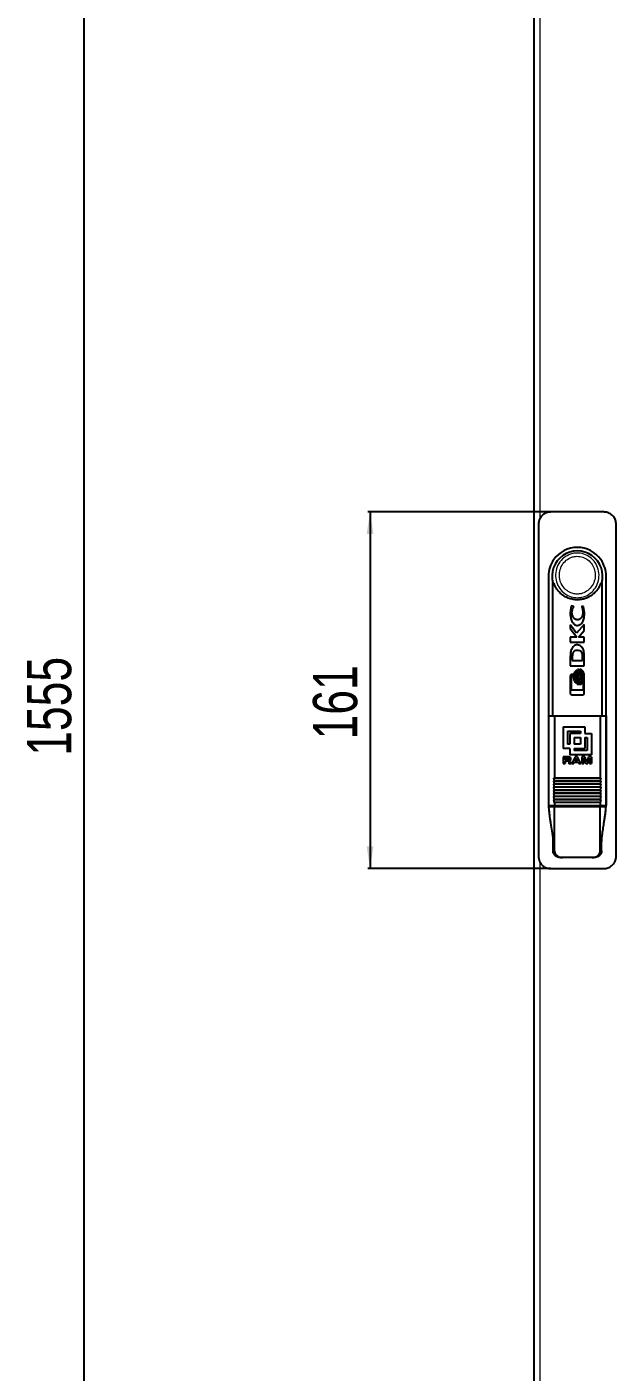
# Model space of a CAD drawing. Header units: millimetres. Extents: x -846 to 1944, y -811 to 1043.
# Drawn here: x -846 to -580, y -204 to 404 of the extents above; entities that cross this region are included whole.
import ezdxf

# ---------------------------------------------------------------- set-up
doc = ezdxf.new("R2010")
doc.units = ezdxf.units.MM
doc.layers.add('FORMAT', color=7, linetype='Continuous')
doc.styles.add('SLDTEXTSTYLE0', font='TXT', dxfattribs={"width": 0.75})
doc.dimstyles.new('SLDDIMSTYLE0', dxfattribs={"dimtxt": 20, "dimasz": 10, "dimexe": 0, "dimexo": 0.0625, "dimgap": 5, "dimtad": 2, "dimdec": 1, "dimrnd": 1e-09, "dimzin": 12, "dimdsep": 46, "dimtxsty": 'SLDTEXTSTYLE0', "dimsah": 1, "dimcen": 0.09, "dimadec": 0, "dimazin": 3, "dimtfac": 1, "dimtofl": 0, "dimtmove": 0, "dimatfit": 3, "dimfxl": 0, "dimfrac": 2, "dimtolj": 1, "dimtzin": 12, "dimarcsym": 0})

# ---------------------------------------------------------------- blocks, each defined once
blk = doc.blocks.new('_D_1')
at = {"layer": 'FORMAT'}
for p, q in [((-616.75, 881.72), (-820.78, 881.72)), ((-819.78, -673.28), (-819.78, 881.72)), ((-616.75, -673.28), (-820.78, -673.28))]:
    blk.add_line(p, q, dxfattribs=at)
for points in [[(-819.78, 881.72), (-821.32, 871.72), (-818.24, 871.72)], [(-819.78, -673.28), (-818.24, -663.28), (-821.32, -663.28)]]:
    blk.add_solid(points, dxfattribs=at)
at = {"layer": 'FORMAT', "insert": (-845.56, 74.67), "char_height": 20, "attachment_point": 1, "rotation": 90, "style": 'SLDTEXTSTYLE0'}
blk.add_mtext('1555', dxfattribs=at)
blk = doc.blocks.new('_D_2')
at = {"layer": 'FORMAT'}
for p, q in [((-609.25, 184.72), (-691.75, 184.72)), ((-690.75, 184.72), (-690.75, 23.72)), ((-609.25, 23.72), (-691.75, 23.72))]:
    blk.add_line(p, q, dxfattribs=at)
for points in [[(-690.75, 184.72), (-692.29, 174.72), (-689.21, 174.72)], [(-690.75, 23.72), (-689.21, 33.72), (-692.29, 33.72)]]:
    blk.add_solid(points, dxfattribs=at)
at = {"layer": 'FORMAT', "insert": (-716.53, 82.05), "char_height": 20, "attachment_point": 1, "rotation": 90, "style": 'SLDTEXTSTYLE0'}
blk.add_mtext('161', dxfattribs=at)

msp = doc.modelspace()

# ---------------------------------------------------------------- linework, layer by layer
at = {"color": 7, "linetype": 'Continuous', "lineweight": 25}
for p, q in [((-616.74, -673.28), (-616.74, 881.72)), ((-585.24, 184.72), (-609.24, 184.72)), ((-614.74, 179.22), (-614.74, 29.22)), ((-579.74, 29.22), (-579.74, 179.22)), ((-610.24, 155.72), (-610.24, 52.72)), ((-608.24, 92.72), (-608.24, 152.72)), ((-608.24, 152.72), (-608.24, 152.72)), ((-586.25, 152.72), (-586.24, 152.72)), ((-586.24, 152.72), (-586.24, 92.72)), ((-584.24, 52.72), (-584.24, 155.72)), ((-599.94, 142.4), (-600.47, 139.24)), ((-598.86, 142.02), (-599.94, 142.4)), ((-598.86, 141.73), (-598.86, 142.02)), ((-594.46, 142), (-595.26, 142.28)), ((-595.26, 142.28), (-595.26, 142.05)), ((-594.02, 139.22), (-594.46, 142)), ((-597.6, 130.05), (-600.39, 133.85)), ((-600.39, 133.85), (-600.39, 132.15)), ((-594.1, 133.94), (-597.6, 130.05)), ((-594.1, 131.2), (-594.1, 133.94)), ((-600.39, 132.15), (-597.44, 128.16)), ((-597.44, 128.16), (-600.39, 128.16)), ((-600.39, 128.16), (-600.39, 125.94)), ((-596.74, 128.16), (-594.1, 131.2)), ((-594.1, 128.16), (-596.74, 128.16)), ((-594.1, 125.94), (-594.1, 128.16)), ((-600.39, 125.94), (-594.1, 125.94)), ((-594.13, 120.36), (-594.3, 121.98)), ((-600.39, 119.54), (-600.39, 115.3)), ((-599.43, 120.2), (-599.51, 119.23)), ((-599.51, 119.23), (-599.51, 117.67)), ((-599.51, 117.67), (-594.88, 117.67)), ((-594.88, 117.67), (-594.88, 119.09)), ((-594.1, 119.36), (-594.13, 120.36)), ((-594.1, 119.34), (-594.1, 119.36)), ((-594.1, 119.32), (-594.1, 119.34)), ((-594.1, 115.3), (-594.1, 119.32)), ((-600.39, 115.3), (-594.1, 115.3)), ((-600.39, 110.72), (-600.39, 102.87)), ((-599.88, 104.33), (-599.88, 110.58)), ((-599.88, 110.58), (-599.3, 110.58)), ((-599.3, 111.37), (-599.73, 111.37)), ((-599.3, 110.58), (-599.3, 111.37)), ((-597.29, 113.07), (-597.51, 113.22)), ((-596.55, 113.6), (-597.22, 113.6)), ((-596.91, 112.67), (-597.15, 112.95)), ((-596.8, 110.3), (-596.53, 111.86)), ((-596.53, 108.73), (-596.8, 110.3)), ((-596.53, 111.86), (-596.76, 112.42)), ((-595.45, 113.6), (-596.15, 113.6)), ((-594.1, 102.87), (-594.1, 110.72)), ((-594.59, 104.33), (-599.88, 104.33)), ((-597.57, 107.4), (-597.31, 107.54)), ((-597.37, 106.93), (-596.7, 106.93)), ((-597.16, 107.65), (-596.91, 107.93)), ((-596.76, 108.17), (-596.53, 108.73)), ((-596.3, 106.93), (-595.61, 106.93)), ((-594.59, 108.01), (-594.59, 104.33)), ((-599.73, 102.22), (-594.76, 102.22)), ((-610.21, 92.72), (-610.21, 52.22)), ((-610.21, 92.72), (-607.59, 92.72)), ((-607.59, 92.72), (-586.9, 92.72)), ((-607.59, 92.72), (-607.59, 64.72)), ((-586.9, 92.72), (-586.9, 64.72)), ((-586.9, 92.72), (-584.28, 92.72)), ((-584.28, 92.72), (-584.28, 52.22)), ((-603.59, 87.72), (-593.83, 87.72)), ((-603.59, 87.72), (-603.59, 77.96)), ((-601.64, 85.77), (-601.64, 79.91)), ((-601.64, 85.77), (-595.78, 85.77)), ((-595.78, 85.77), (-595.78, 84.79)), ((-593.83, 87.72), (-593.83, 84.79)), ((-600.66, 79.91), (-601.64, 79.91)), ((-600.66, 84.79), (-600.66, 79.91)), ((-595.78, 84.79), (-600.66, 84.79)), ((-598.71, 82.84), (-598.71, 79.91)), ((-598.71, 82.84), (-595.78, 82.84)), ((-595.78, 79.91), (-598.71, 79.91)), ((-595.78, 82.84), (-595.78, 79.91)), ((-593.83, 84.79), (-590.9, 84.79)), ((-593.83, 82.84), (-593.83, 77.96)), ((-593.83, 82.84), (-592.85, 82.84)), ((-592.85, 82.84), (-592.85, 76.99)), ((-590.9, 84.79), (-590.9, 75.03)), ((-600.66, 77.96), (-603.59, 77.96)), ((-601.52, 74.16), (-603.59, 74.16)), ((-603.59, 74.16), (-603.59, 71.19)), ((-602.71, 73.66), (-602.71, 72.87)), ((-602.71, 73.66), (-601.64, 73.66)), ((-600.66, 77.96), (-600.66, 75.03)), ((-590.9, 75.03), (-600.66, 75.03)), ((-598.21, 74.16), (-599.74, 71.19)), ((-598.71, 77.96), (-598.71, 76.99)), ((-598.71, 77.96), (-593.83, 77.96)), ((-592.85, 76.99), (-598.71, 76.99)), ((-598.29, 72.29), (-597.69, 73.56)), ((-597.18, 74.16), (-598.21, 74.16)), ((-597.69, 73.56), (-597.09, 72.29)), ((-595.63, 71.19), (-597.18, 74.16)), ((-593.86, 74.16), (-595.17, 74.16)), ((-595.17, 74.16), (-595.17, 71.19)), ((-594.33, 73.58), (-594.33, 71.19)), ((-594.33, 73.58), (-593.46, 71.19)), ((-593, 71.9), (-593.86, 74.16)), ((-592.15, 74.16), (-593, 71.9)), ((-592.54, 71.19), (-591.67, 73.58)), ((-590.83, 74.16), (-592.15, 74.16)), ((-591.67, 73.58), (-591.67, 71.19)), ((-590.83, 74.16), (-590.83, 71.19)), ((-603.59, 71.19), (-602.71, 71.19)), ((-601.68, 72.87), (-602.71, 72.87)), ((-602.71, 72.37), (-602.71, 71.19)), ((-602.71, 72.37), (-601.78, 72.37)), ((-601.15, 71.89), (-601.13, 71.57)), ((-601, 71.19), (-600.05, 71.19)), ((-600.22, 71.62), (-600.24, 71.98)), ((-600.22, 71.62), (-600.22, 71.61)), ((-600.05, 71.28), (-600.05, 71.19)), ((-599.74, 71.19), (-598.81, 71.19)), ((-598.81, 71.19), (-598.52, 71.8)), ((-598.52, 71.8), (-596.85, 71.8)), ((-597.09, 72.29), (-598.29, 72.29)), ((-596.85, 71.8), (-596.56, 71.19)), ((-596.56, 71.19), (-595.63, 71.19)), ((-595.17, 71.19), (-594.33, 71.19)), ((-593.46, 71.19), (-592.54, 71.19)), ((-591.67, 71.19), (-590.83, 71.19)), ((-607.85, 64.62), (-607.64, 64.62)), ((-586.85, 64.62), (-607.64, 64.62)), ((-586.85, 63.22), (-607.64, 63.22)), ((-586.85, 61.82), (-607.64, 61.82)), ((-586.85, 64.62), (-586.64, 64.62)), ((-586.85, 63.22), (-586.64, 63.22)), ((-586.85, 61.82), (-586.64, 61.82)), ((-586.85, 60.42), (-607.64, 60.42)), ((-586.85, 59.02), (-607.64, 59.02)), ((-586.85, 57.62), (-607.64, 57.62)), ((-586.85, 56.22), (-607.64, 56.22)), ((-586.85, 54.82), (-607.64, 54.82)), ((-586.85, 60.42), (-586.64, 60.42)), ((-586.85, 59.02), (-586.64, 59.02)), ((-586.85, 57.62), (-586.64, 57.62)), ((-586.85, 56.22), (-586.64, 56.22)), ((-586.85, 54.82), (-586.64, 54.82)), ((-610.21, 52.22), (-607.59, 52.22)), ((-610.21, 51.72), (-607.59, 51.72)), ((-608.24, 51.72), (-608.24, 52.22)), ((-607.59, 53.52), (-607.59, 52.22)), ((-607.59, 52.22), (-586.9, 52.22)), ((-607.59, 31.72), (-607.59, 51.72)), ((-607.59, 51.72), (-586.9, 51.72)), ((-586.9, 53.52), (-586.9, 52.22)), ((-586.9, 52.22), (-584.28, 52.22)), ((-586.9, 31.72), (-586.9, 51.72)), ((-586.9, 51.72), (-584.28, 51.72)), ((-586.24, 52.22), (-586.24, 51.72)), ((-608.2, 31.72), (-608.2, 34.81)), ((-586.29, 31.72), (-586.29, 34.81)), ((-603.97, 28.72), (-604.91, 28.72)), ((-590.52, 28.72), (-603.97, 28.72)), ((-589.58, 28.72), (-590.52, 28.72)), ((-609.24, 23.72), (-585.24, 23.72))]:
    msp.add_line(p, q, dxfattribs=at)
at = {"color": 8, "linetype": 'Continuous', "lineweight": 18}
for p, q in [((-614.14, 879.12), (-614.14, 181.71)), ((-607.59, 64.72), (-586.9, 64.72)), ((-608.2, 31.72), (-607.59, 31.72)), ((-586.9, 31.72), (-586.29, 31.72)), ((-614.14, 26.75), (-614.14, -670.68))]:
    msp.add_line(p, q, dxfattribs=at)
at = {"color": 7, "linetype": 'Continuous', "lineweight": 25}
for centre, radius, start, end in [((-597.24, 155.72), 11.4, 344.74488, 195.25752), ((-597.24, 155.72), 13, 35.39435, 144.60565), ((-597.24, 155.72), 13, 144.60565, 180), ((-597.24, 155.72), 13, 0, 35.39435), ((-597.24, 52.72), 13, 180, 184.41172), ((-597.24, 52.72), 13, 355.58829, 0)]:
    msp.add_arc(centre, radius, start, end, dxfattribs=at)
for points, knots in [([(-609.24, 184.72), (-609.4, 184.72), (-609.7, 184.71), (-610.16, 184.65), (-610.62, 184.55), (-611.02, 184.43), (-611.44, 184.27), (-611.86, 184.07), (-612.3, 183.81), (-612.67, 183.53), (-613.1, 183.16), (-613.52, 182.71), (-613.88, 182.2), (-614.18, 181.67), (-614.43, 181.1), (-614.59, 180.54), (-614.69, 180.03), (-614.74, 179.63), (-614.74, 179.32), (-614.74, 179.22)], [0, 0, 0, 0, 0.052878, 0.106251, 0.160272, 0.214807, 0.251149, 0.317725, 0.375072, 0.429607, 0.479319, 0.56971, 0.644346, 0.694058, 0.784449, 0.859086, 0.894133, 0.964575, 1, 1, 1, 1]), ([(-579.74, 179.22), (-579.76, 179.53), (-579.79, 180.14), (-580.03, 181.04), (-580.41, 181.9), (-580.92, 182.67), (-581.57, 183.35), (-582.31, 183.9), (-583.14, 184.33), (-583.92, 184.58), (-584.63, 184.7), (-585.04, 184.72), (-585.24, 184.72)], [0, 0, 0, 0, 0.105841, 0.214751, 0.320592, 0.429503, 0.535345, 0.644257, 0.7501, 0.859012, 0.929074, 1, 1, 1, 1]), ([(-586.25, 152.72), (-586.28, 152.63), (-586.35, 152.44), (-586.49, 152.41), (-586.61, 152.44), (-586.66, 152.51), (-586.68, 152.5), (-586.72, 152.46), (-586.79, 152.31), (-586.96, 151.94), (-587.21, 151.36), (-587.66, 150.47), (-588.35, 149.42), (-589.41, 148.21), (-590.73, 147.1), (-592.3, 146.17), (-594.03, 145.51), (-595.85, 145.13), (-597.74, 145.05), (-599.61, 145.29), (-601.43, 145.84), (-603.11, 146.67), (-604.64, 147.78), (-605.79, 148.98), (-606.64, 150.16), (-607.14, 151.05), (-607.47, 151.81), (-607.65, 152.22), (-607.76, 152.43), (-607.79, 152.48), (-607.82, 152.51), (-607.84, 152.49), (-607.93, 152.42), (-608.05, 152.41), (-608.17, 152.51), (-608.22, 152.65), (-608.24, 152.72)], [0, 0, 0, 0, 0.029866, 0.060771, 0.080581, 0.084244, 0.085862, 0.08847, 0.091879, 0.103764, 0.126235, 0.148889, 0.193609, 0.239219, 0.292874, 0.34803, 0.402686, 0.458886, 0.514249, 0.571205, 0.626758, 0.683939, 0.739166, 0.796042, 0.832708, 0.869862, 0.888172, 0.906854, 0.910284, 0.912985, 0.914825, 0.916689, 0.924521, 0.95598, 0.977796, 1, 1, 1, 1]), ([(-599.65, 139.3), (-599.62, 139.74), (-599.56, 140.61), (-599.09, 141.36), (-598.86, 141.73)], [0, 0, 0, 0, 0.500963, 1, 1, 1, 1]), ([(-595.26, 142.05), (-595.09, 141.6), (-594.76, 140.72), (-594.72, 139.77), (-594.7, 139.3)], [0, 0, 0, 0, 0.500084, 1, 1, 1, 1]), ([(-600.47, 139.24), (-600.44, 138.65), (-600.39, 137.47), (-599.89, 135.76), (-599.15, 134.45), (-598.33, 133.8), (-597.77, 133.57), (-597.47, 133.54), (-597.33, 133.53)], [0, 0, 0, 0, 0.250282, 0.499393, 0.748791, 0.874699, 0.937286, 1, 1, 1, 1]), ([(-597.18, 136.04), (-597.36, 136.06), (-597.74, 136.09), (-598.25, 136.35), (-598.69, 136.7), (-599.17, 137.29), (-599.57, 138.17), (-599.62, 138.92), (-599.65, 139.3)], [0, 0, 0, 0, 0.124416, 0.248357, 0.373982, 0.500169, 0.7494, 1, 1, 1, 1]), ([(-597.33, 133.53), (-597.02, 133.56), (-596.4, 133.61), (-595.58, 134.08), (-594.96, 134.78), (-594.41, 135.88), (-594.07, 137.39), (-594.04, 138.61), (-594.02, 139.22)], [0, 0, 0, 0, 0.125262, 0.250124, 0.375384, 0.500707, 0.750322, 1, 1, 1, 1]), ([(-594.7, 139.3), (-594.73, 138.92), (-594.79, 138.17), (-595.18, 137.3), (-595.65, 136.71), (-596.09, 136.35), (-596.61, 136.09), (-596.99, 136.06), (-597.18, 136.04)], [0, 0, 0, 0, 0.249965, 0.497821, 0.623014, 0.748581, 0.874284, 1, 1, 1, 1]), ([(-599.74, 123.07), (-599.87, 122.8), (-600.13, 122.25), (-600.33, 121.05), (-600.36, 120.14), (-600.39, 119.54)], [0, 0, 0, 0, 0.249362, 0.499672, 1, 1, 1, 1]), ([(-594.3, 121.98), (-594.39, 122.28), (-594.57, 122.88), (-595.08, 123.67), (-595.77, 124.3), (-596.63, 124.71), (-597.58, 124.75), (-598.47, 124.44), (-599.21, 123.84), (-599.56, 123.33), (-599.74, 123.07)], [0, 0, 0, 0, 0.125557, 0.25014, 0.375477, 0.500068, 0.624419, 0.749377, 0.874071, 1, 1, 1, 1]), ([(-597.22, 122.22), (-597.51, 122.21), (-597.93, 122.2), (-598.47, 122.02), (-598.83, 121.77), (-599.07, 121.42), (-599.29, 120.89), (-599.37, 120.48), (-599.43, 120.2)], [0, 0, 0, 0, 0.249432, 0.37514, 0.499356, 0.623458, 0.749245, 1, 1, 1, 1]), ([(-594.88, 119.09), (-594.89, 119.46), (-594.91, 120.21), (-595.1, 121.17), (-595.59, 121.77), (-596.26, 122.17), (-596.84, 122.2), (-597.22, 122.22)], [0, 0, 0, 0, 0.248427, 0.497372, 0.622903, 0.74851, 1, 1, 1, 1]), ([(-599.73, 111.37), (-599.82, 111.36), (-599.99, 111.34), (-600.21, 111.19), (-600.33, 111.01), (-600.38, 110.85), (-600.39, 110.76), (-600.39, 110.72)], [0, 0, 0, 0, 0.249445, 0.498999, 0.74851, 0.873859, 1, 1, 1, 1]), ([(-597.51, 113.22), (-597.64, 113.16), (-597.9, 113.03), (-598.31, 112.62), (-598.67, 111.99), (-598.92, 111.16), (-598.95, 110.59), (-598.96, 110.3)], [0, 0, 0, 0, 0.1246, 0.248977, 0.500405, 0.749333, 1, 1, 1, 1]), ([(-598.96, 110.3), (-598.95, 110.02), (-598.92, 109.46), (-598.68, 108.64), (-598.34, 108.02), (-597.95, 107.6), (-597.7, 107.47), (-597.57, 107.4)], [0, 0, 0, 0, 0.2487307, 0.4973773, 0.750528, 0.8752331, 1, 1, 1, 1]), ([(-598.45, 110.3), (-598.4, 110.82), (-598.33, 111.6), (-597.88, 112.56), (-597.48, 112.9), (-597.29, 113.07)], [0, 0, 0, 0, 0.4989654, 0.749922, 1, 1, 1, 1]), ([(-597.31, 107.54), (-597.5, 107.71), (-597.89, 108.06), (-598.33, 109.01), (-598.4, 109.79), (-598.45, 110.3)], [0, 0, 0, 0, 0.249575, 0.500842, 1, 1, 1, 1]), ([(-597.15, 112.95), (-597.31, 112.78), (-597.65, 112.42), (-598.04, 111.51), (-598.11, 110.79), (-598.15, 110.3)], [0, 0, 0, 0, 0.2501927, 0.5001584, 1, 1, 1, 1]), ([(-598.15, 110.3), (-598.11, 109.82), (-598.05, 109.09), (-597.66, 108.19), (-597.32, 107.83), (-597.16, 107.65)], [0, 0, 0, 0, 0.499584, 0.749527, 1, 1, 1, 1]), ([(-597.64, 110.3), (-597.61, 110.72), (-597.57, 111.36), (-597.27, 112.15), (-597.03, 112.5), (-596.91, 112.67)], [0, 0, 0, 0, 0.50146, 0.750257, 1, 1, 1, 1]), ([(-596.91, 107.93), (-597.03, 108.1), (-597.27, 108.45), (-597.56, 109.25), (-597.61, 109.88), (-597.64, 110.3)], [0, 0, 0, 0, 0.2508953, 0.500775, 1, 1, 1, 1]), ([(-595.88, 110.3), (-595.93, 109.65), (-596, 108.68), (-596.51, 107.66), (-596.94, 107.16), (-597.23, 107.01), (-597.37, 106.93)], [0, 0, 0, 0, 0.497146, 0.748374, 0.87465, 1, 1, 1, 1]), ([(-596.76, 112.42), (-596.93, 112.09), (-597.26, 111.42), (-597.3, 110.67), (-597.32, 110.3)], [0, 0, 0, 0, 0.498433, 1, 1, 1, 1]), ([(-597.32, 110.3), (-597.3, 109.92), (-597.26, 109.17), (-596.93, 108.5), (-596.76, 108.17)], [0, 0, 0, 0, 0.501471, 1, 1, 1, 1]), ([(-597.22, 113.6), (-597.09, 113.51), (-596.83, 113.33), (-596.46, 112.83), (-595.99, 111.85), (-595.92, 110.92), (-595.88, 110.3)], [0, 0, 0, 0, 0.1256783, 0.2511395, 0.5015899, 1, 1, 1, 1]), ([(-596.7, 106.93), (-596.55, 107.01), (-596.26, 107.16), (-595.84, 107.66), (-595.33, 108.68), (-595.25, 109.65), (-595.2, 110.3)], [0, 0, 0, 0, 0.125292, 0.251009, 0.501049, 1, 1, 1, 1]), ([(-595.2, 110.3), (-595.25, 110.92), (-595.32, 111.84), (-595.78, 112.83), (-596.16, 113.33), (-596.42, 113.51), (-596.55, 113.6)], [0, 0, 0, 0, 0.496168, 0.747703, 0.874111, 1, 1, 1, 1]), ([(-594.81, 110.3), (-594.86, 109.65), (-594.93, 108.68), (-595.45, 107.66), (-595.87, 107.16), (-596.16, 107.01), (-596.3, 106.93)], [0, 0, 0, 0, 0.497154, 0.74838, 0.874653, 1, 1, 1, 1]), ([(-596.15, 113.6), (-596.02, 113.51), (-595.76, 113.33), (-595.39, 112.83), (-594.92, 111.85), (-594.85, 110.92), (-594.81, 110.3)], [0, 0, 0, 0, 0.125677, 0.251137, 0.501585, 1, 1, 1, 1]), ([(-594.1, 110.72), (-594.12, 110.99), (-594.17, 111.54), (-594.47, 112.31), (-594.79, 112.91), (-595.12, 113.36), (-595.34, 113.52), (-595.45, 113.6)], [0, 0, 0, 0, 0.249822, 0.49931, 0.748741, 0.874879, 1, 1, 1, 1]), ([(-595.61, 106.93), (-595.49, 106.99), (-595.26, 107.1), (-594.89, 107.45), (-594.71, 107.79), (-594.59, 108.01)], [0, 0, 0, 0, 0.248111, 0.495863, 1, 1, 1, 1]), ([(-600.39, 102.87), (-600.39, 102.83), (-600.38, 102.74), (-600.33, 102.58), (-600.21, 102.4), (-599.99, 102.25), (-599.82, 102.23), (-599.73, 102.22)], [0, 0, 0, 0, 0.125388, 0.250591, 0.500192, 0.749805, 1, 1, 1, 1]), ([(-594.76, 102.22), (-594.67, 102.23), (-594.5, 102.25), (-594.28, 102.4), (-594.16, 102.58), (-594.11, 102.74), (-594.1, 102.83), (-594.1, 102.87)], [0, 0, 0, 0, 0.249437, 0.498997, 0.748516, 0.87386, 1, 1, 1, 1]), ([(-601, 73.26), (-601, 73.22), (-601.01, 73.14), (-601.06, 73.04), (-601.15, 72.96), (-601.36, 72.87), (-601.55, 72.87), (-601.68, 72.87)], [0, 0, 0, 0, 0.144848, 0.259554, 0.374146, 0.548842, 1, 1, 1, 1]), ([(-601.64, 73.66), (-601.51, 73.66), (-601.32, 73.65), (-601.13, 73.55), (-601.04, 73.46), (-601, 73.36), (-601, 73.29), (-601, 73.26)], [0, 0, 0, 0, 0.464779, 0.639498, 0.766783, 0.894486, 1, 1, 1, 1]), ([(-600.12, 73.32), (-600.13, 73.42), (-600.14, 73.58), (-600.26, 73.79), (-600.45, 73.96), (-600.87, 74.14), (-601.25, 74.15), (-601.52, 74.16)], [0, 0, 0, 0, 0.149141, 0.264134, 0.378852, 0.560232, 1, 1, 1, 1]), ([(-600.76, 72.63), (-600.65, 72.66), (-600.47, 72.71), (-600.26, 72.88), (-600.15, 73.07), (-600.12, 73.23), (-600.12, 73.31), (-600.12, 73.32)], [0, 0, 0, 0, 0.331473, 0.546481, 0.762526, 0.960277, 1, 1, 1, 1]), ([(-601.78, 72.37), (-601.67, 72.37), (-601.52, 72.36), (-601.34, 72.3), (-601.25, 72.24), (-601.19, 72.13), (-601.16, 72.01), (-601.15, 71.92), (-601.15, 71.89)], [0, 0, 0, 0, 0.362307, 0.499762, 0.603895, 0.707751, 0.888159, 1, 1, 1, 1]), ([(-601.13, 71.57), (-601.13, 71.54), (-601.13, 71.47), (-601.1, 71.34), (-601.06, 71.25), (-601.01, 71.2), (-601, 71.19)], [0, 0, 0, 0, 0.2561394, 0.5126978, 0.9190221, 1, 1, 1, 1]), ([(-600.24, 71.98), (-600.25, 72.09), (-600.26, 72.25), (-600.37, 72.44), (-600.53, 72.56), (-600.67, 72.6), (-600.76, 72.63)], [0, 0, 0, 0, 0.336422, 0.52346, 0.710673, 1, 1, 1, 1]), ([(-600.05, 71.28), (-600.07, 71.29), (-600.12, 71.32), (-600.18, 71.4), (-600.21, 71.5), (-600.21, 71.58), (-600.22, 71.61)], [0, 0, 0, 0, 0.20263, 0.420406, 0.728008, 1, 1, 1, 1]), ([(-607.59, 63.32), (-607.63, 63.54), (-607.7, 63.86), (-607.78, 64.3), (-607.82, 64.51), (-607.85, 64.62)], [0, 0, 0, 0, 0.499993, 0.749996, 1, 1, 1, 1]), ([(-607.59, 61.92), (-607.63, 62.14), (-607.7, 62.46), (-607.78, 62.9), (-607.82, 63.11), (-607.85, 63.22)], [0, 0, 0, 0, 0.499993, 0.749996, 1, 1, 1, 1]), ([(-607.59, 60.52), (-607.63, 60.74), (-607.7, 61.06), (-607.78, 61.5), (-607.82, 61.71), (-607.85, 61.82)], [0, 0, 0, 0, 0.499993, 0.749996, 1, 1, 1, 1]), ([(-607.64, 64.62), (-607.63, 64.62), (-607.62, 64.63), (-607.6, 64.65), (-607.59, 64.68), (-607.59, 64.71), (-607.59, 64.72), (-607.59, 64.72)], [0, 0, 0, 0, 0.295691, 0.568687, 0.759853, 0.951912, 1, 1, 1, 1]), ([(-607.64, 63.22), (-607.63, 63.22), (-607.62, 63.23), (-607.6, 63.25), (-607.59, 63.28), (-607.59, 63.31), (-607.59, 63.32), (-607.59, 63.32)], [0, 0, 0, 0, 0.295691, 0.568687, 0.759853, 0.951912, 1, 1, 1, 1]), ([(-607.64, 61.82), (-607.63, 61.82), (-607.62, 61.83), (-607.6, 61.85), (-607.59, 61.88), (-607.59, 61.91), (-607.59, 61.92), (-607.59, 61.92)], [0, 0, 0, 0, 0.2956914, 0.5686867, 0.7598531, 0.9519121, 1, 1, 1, 1]), ([(-586.9, 63.32), (-588.83, 63.32), (-592.68, 63.32), (-599.6, 63.32), (-604.56, 63.32), (-607.59, 63.32)], [0, 0, 0, 0, 0.280051, 0.560047, 1, 1, 1, 1]), ([(-586.9, 61.92), (-588.83, 61.92), (-592.68, 61.92), (-599.6, 61.92), (-604.56, 61.92), (-607.59, 61.92)], [0, 0, 0, 0, 0.280051, 0.560047, 1, 1, 1, 1]), ([(-586.9, 64.72), (-586.9, 64.71), (-586.9, 64.69), (-586.89, 64.67), (-586.88, 64.64), (-586.87, 64.63), (-586.86, 64.62), (-586.85, 64.62)], [0, 0, 0, 0, 0.1717087, 0.3429843, 0.5250053, 0.735802, 1, 1, 1, 1]), ([(-586.64, 64.62), (-586.67, 64.51), (-586.72, 64.24), (-586.8, 63.81), (-586.87, 63.48), (-586.9, 63.32)], [0, 0, 0, 0, 0.249996, 0.624995, 1, 1, 1, 1]), ([(-586.9, 63.32), (-586.9, 63.31), (-586.9, 63.29), (-586.89, 63.27), (-586.88, 63.24), (-586.87, 63.23), (-586.86, 63.22), (-586.85, 63.22)], [0, 0, 0, 0, 0.171709, 0.342984, 0.525005, 0.735802, 1, 1, 1, 1]), ([(-586.64, 63.22), (-586.67, 63.11), (-586.72, 62.84), (-586.8, 62.41), (-586.87, 62.08), (-586.9, 61.92)], [0, 0, 0, 0, 0.249996, 0.624995, 1, 1, 1, 1]), ([(-586.9, 61.92), (-586.9, 61.91), (-586.9, 61.89), (-586.89, 61.87), (-586.88, 61.84), (-586.87, 61.83), (-586.86, 61.82), (-586.85, 61.82)], [0, 0, 0, 0, 0.1717087, 0.3429843, 0.5250053, 0.735802, 1, 1, 1, 1]), ([(-586.64, 61.82), (-586.67, 61.71), (-586.72, 61.44), (-586.8, 61.01), (-586.87, 60.68), (-586.9, 60.52)], [0, 0, 0, 0, 0.249996, 0.624995, 1, 1, 1, 1]), ([(-607.59, 59.12), (-607.63, 59.34), (-607.7, 59.66), (-607.78, 60.1), (-607.82, 60.31), (-607.85, 60.42)], [0, 0, 0, 0, 0.499993, 0.749996, 1, 1, 1, 1]), ([(-607.59, 57.72), (-607.63, 57.94), (-607.7, 58.26), (-607.78, 58.7), (-607.82, 58.91), (-607.85, 59.02)], [0, 0, 0, 0, 0.4999933, 0.7499958, 1, 1, 1, 1]), ([(-607.59, 56.32), (-607.63, 56.54), (-607.7, 56.86), (-607.78, 57.3), (-607.82, 57.51), (-607.85, 57.62)], [0, 0, 0, 0, 0.499993, 0.749996, 1, 1, 1, 1]), ([(-607.59, 54.92), (-607.63, 55.14), (-607.7, 55.46), (-607.78, 55.9), (-607.82, 56.11), (-607.85, 56.22)], [0, 0, 0, 0, 0.499993, 0.749996, 1, 1, 1, 1]), ([(-607.59, 53.52), (-607.63, 53.74), (-607.7, 54.06), (-607.78, 54.5), (-607.82, 54.71), (-607.85, 54.82)], [0, 0, 0, 0, 0.499993, 0.749996, 1, 1, 1, 1]), ([(-607.64, 60.42), (-607.63, 60.42), (-607.62, 60.43), (-607.6, 60.45), (-607.59, 60.48), (-607.59, 60.51), (-607.59, 60.52), (-607.59, 60.52)], [0, 0, 0, 0, 0.2956914, 0.5686867, 0.7598531, 0.9519121, 1, 1, 1, 1]), ([(-607.64, 59.02), (-607.63, 59.02), (-607.62, 59.03), (-607.6, 59.05), (-607.59, 59.08), (-607.59, 59.11), (-607.59, 59.12), (-607.59, 59.12)], [0, 0, 0, 0, 0.295691, 0.568687, 0.759853, 0.951912, 1, 1, 1, 1]), ([(-607.64, 57.62), (-607.63, 57.62), (-607.62, 57.63), (-607.6, 57.65), (-607.59, 57.68), (-607.59, 57.71), (-607.59, 57.72), (-607.59, 57.72)], [0, 0, 0, 0, 0.295691, 0.568687, 0.759853, 0.951912, 1, 1, 1, 1]), ([(-607.64, 56.22), (-607.63, 56.22), (-607.62, 56.23), (-607.6, 56.25), (-607.59, 56.28), (-607.59, 56.31), (-607.59, 56.32), (-607.59, 56.32)], [0, 0, 0, 0, 0.295691, 0.568687, 0.759853, 0.951912, 1, 1, 1, 1]), ([(-607.64, 54.82), (-607.63, 54.82), (-607.62, 54.83), (-607.6, 54.85), (-607.59, 54.88), (-607.59, 54.91), (-607.59, 54.92), (-607.59, 54.92)], [0, 0, 0, 0, 0.295691, 0.568687, 0.759853, 0.951912, 1, 1, 1, 1]), ([(-586.9, 60.52), (-588.83, 60.52), (-592.68, 60.52), (-599.6, 60.52), (-604.56, 60.52), (-607.59, 60.52)], [0, 0, 0, 0, 0.280051, 0.560047, 1, 1, 1, 1]), ([(-586.9, 59.12), (-588.83, 59.12), (-592.68, 59.12), (-599.6, 59.12), (-604.56, 59.12), (-607.59, 59.12)], [0, 0, 0, 0, 0.280051, 0.560047, 1, 1, 1, 1]), ([(-586.9, 57.72), (-588.83, 57.72), (-592.68, 57.72), (-599.6, 57.72), (-604.56, 57.72), (-607.59, 57.72)], [0, 0, 0, 0, 0.2800507, 0.5600468, 1, 1, 1, 1]), ([(-586.9, 56.32), (-588.83, 56.32), (-592.68, 56.32), (-599.6, 56.32), (-604.56, 56.32), (-607.59, 56.32)], [0, 0, 0, 0, 0.280051, 0.560047, 1, 1, 1, 1]), ([(-586.9, 54.92), (-588.83, 54.92), (-592.68, 54.92), (-599.6, 54.92), (-604.56, 54.92), (-607.59, 54.92)], [0, 0, 0, 0, 0.280051, 0.560047, 1, 1, 1, 1]), ([(-586.9, 60.52), (-586.9, 60.51), (-586.9, 60.49), (-586.89, 60.47), (-586.88, 60.44), (-586.87, 60.43), (-586.86, 60.42), (-586.85, 60.42)], [0, 0, 0, 0, 0.171709, 0.342984, 0.525005, 0.735802, 1, 1, 1, 1]), ([(-586.64, 60.42), (-586.67, 60.31), (-586.72, 60.04), (-586.8, 59.61), (-586.87, 59.28), (-586.9, 59.12)], [0, 0, 0, 0, 0.249996, 0.6249953, 1, 1, 1, 1]), ([(-586.9, 59.12), (-586.9, 59.11), (-586.9, 59.09), (-586.89, 59.07), (-586.88, 59.04), (-586.87, 59.03), (-586.86, 59.02), (-586.85, 59.02)], [0, 0, 0, 0, 0.171709, 0.342984, 0.525005, 0.735802, 1, 1, 1, 1]), ([(-586.64, 59.02), (-586.67, 58.91), (-586.72, 58.64), (-586.8, 58.21), (-586.87, 57.88), (-586.9, 57.72)], [0, 0, 0, 0, 0.249996, 0.624995, 1, 1, 1, 1]), ([(-586.9, 57.72), (-586.9, 57.71), (-586.9, 57.69), (-586.89, 57.67), (-586.88, 57.64), (-586.87, 57.63), (-586.86, 57.62), (-586.85, 57.62)], [0, 0, 0, 0, 0.171709, 0.342984, 0.525005, 0.735802, 1, 1, 1, 1]), ([(-586.64, 57.62), (-586.67, 57.51), (-586.72, 57.24), (-586.8, 56.81), (-586.87, 56.48), (-586.9, 56.32)], [0, 0, 0, 0, 0.249996, 0.624995, 1, 1, 1, 1]), ([(-586.9, 56.32), (-586.9, 56.31), (-586.9, 56.29), (-586.89, 56.27), (-586.88, 56.24), (-586.87, 56.23), (-586.86, 56.22), (-586.85, 56.22)], [0, 0, 0, 0, 0.171709, 0.342984, 0.525005, 0.735802, 1, 1, 1, 1]), ([(-586.64, 56.22), (-586.67, 56.11), (-586.72, 55.84), (-586.8, 55.41), (-586.87, 55.08), (-586.9, 54.92)], [0, 0, 0, 0, 0.249996, 0.624995, 1, 1, 1, 1]), ([(-586.9, 54.92), (-586.9, 54.91), (-586.9, 54.89), (-586.89, 54.87), (-586.88, 54.84), (-586.87, 54.83), (-586.86, 54.82), (-586.85, 54.82)], [0, 0, 0, 0, 0.171709, 0.342984, 0.525005, 0.735802, 1, 1, 1, 1]), ([(-586.64, 54.82), (-586.67, 54.71), (-586.72, 54.44), (-586.8, 54.01), (-586.87, 53.68), (-586.9, 53.52)], [0, 0, 0, 0, 0.249996, 0.624995, 1, 1, 1, 1]), ([(-610.21, 51.72), (-610.16, 51.09), (-610.07, 49.83), (-609.85, 47.98), (-609.59, 46.1), (-609.38, 44.82), (-609.27, 44.17)], [0, 0, 0, 0, 0.249645, 0.499697, 0.749684, 1, 1, 1, 1]), ([(-586.9, 53.52), (-588.83, 53.52), (-592.68, 53.52), (-599.6, 53.52), (-604.56, 53.52), (-607.59, 53.52)], [0, 0, 0, 0, 0.280051, 0.560047, 1, 1, 1, 1]), ([(-585.22, 44.17), (-585.11, 44.81), (-584.91, 46.1), (-584.64, 47.97), (-584.42, 49.83), (-584.33, 51.09), (-584.28, 51.72)], [0, 0, 0, 0, 0.249412, 0.4992255, 0.7495239, 1, 1, 1, 1]), ([(-609.27, 44.17), (-609.08, 43), (-608.69, 40.63), (-608.26, 37.43), (-608.22, 35.43), (-608.2, 34.81)], [0, 0, 0, 0, 0.401015, 0.812371, 1, 1, 1, 1]), ([(-586.29, 34.81), (-586.27, 35.48), (-586.24, 36.84), (-586.01, 39.1), (-585.64, 41.58), (-585.36, 43.31), (-585.22, 44.17)], [0, 0, 0, 0, 0.200882, 0.40717, 0.701581, 1, 1, 1, 1]), ([(-604.91, 28.72), (-605.31, 28.76), (-606.12, 28.84), (-607.17, 29.44), (-607.9, 30.31), (-608.18, 31.13), (-608.2, 31.6), (-608.2, 31.72)], [0, 0, 0, 0, 0.244194, 0.488981, 0.716656, 0.923156, 1, 1, 1, 1]), ([(-607.59, 31.72), (-607.56, 31.43), (-607.5, 30.83), (-607.03, 30.04), (-606.32, 29.37), (-605.33, 28.88), (-604.5, 28.73), (-604.02, 28.72), (-603.97, 28.72)], [0, 0, 0, 0, 0.169896, 0.33938, 0.519039, 0.726848, 0.970472, 1, 1, 1, 1]), ([(-590.52, 28.72), (-590.01, 28.77), (-589.09, 28.86), (-587.98, 29.5), (-587.25, 30.31), (-586.93, 31.1), (-586.91, 31.58), (-586.9, 31.72)], [0, 0, 0, 0, 0.292704, 0.526599, 0.722431, 0.919267, 1, 1, 1, 1]), ([(-586.29, 31.72), (-586.32, 31.4), (-586.38, 30.77), (-586.88, 29.92), (-587.61, 29.25), (-588.55, 28.8), (-589.24, 28.75), (-589.58, 28.72)], [0, 0, 0, 0, 0.1918411, 0.383469, 0.5809611, 0.7934617, 1, 1, 1, 1]), ([(-614.74, 29.22), (-614.74, 29.07), (-614.73, 28.76), (-614.67, 28.31), (-614.58, 27.85), (-614.45, 27.41), (-614.24, 26.89), (-613.95, 26.34), (-613.59, 25.84), (-613.19, 25.37), (-612.73, 24.95), (-612.26, 24.61), (-611.82, 24.35), (-611.4, 24.15), (-610.92, 23.97), (-610.51, 23.86), (-610.06, 23.78), (-609.65, 23.73), (-609.35, 23.72), (-609.24, 23.72)], [0, 0, 0, 0, 0.052877, 0.106249, 0.160269, 0.214803, 0.264514, 0.354903, 0.429539, 0.47925, 0.569641, 0.644277, 0.680619, 0.747195, 0.804542, 0.859077, 0.894126, 0.964573, 1, 1, 1, 1]), ([(-585.24, 23.72), (-584.94, 23.74), (-584.32, 23.77), (-583.42, 24.01), (-582.57, 24.39), (-581.8, 24.9), (-581.12, 25.54), (-580.56, 26.28), (-580.14, 27.12), (-579.89, 27.9), (-579.76, 28.61), (-579.75, 29.02), (-579.74, 29.22)], [0, 0, 0, 0, 0.105843, 0.214755, 0.320598, 0.429511, 0.535354, 0.644266, 0.750109, 0.859021, 0.929078, 1, 1, 1, 1])]:
    msp.add_open_spline(points, degree=3, knots=knots, dxfattribs=at)
at = {"color": 8, "linetype": 'Continuous', "lineweight": 18}
for points, knots in [([(-597.24, 146.02), (-597.64, 146.04), (-599.1, 146.1), (-601.58, 146.87), (-604.24, 148.79), (-606.18, 151.54), (-607.16, 154.83), (-607.02, 158.33), (-605.73, 161.6), (-603.43, 164.21), (-600.76, 165.67), (-597.9, 166.3), (-594.99, 166.11), (-591.97, 164.84), (-589.52, 162.64), (-587.87, 159.71), (-587.24, 156.31), (-587.77, 152.83), (-589.42, 149.71), (-591.99, 147.38), (-594.76, 146.18), (-596.56, 146.07), (-597.24, 146.02)], [0, 0, 0, 0, 0.01915, 0.070299, 0.121827, 0.174622, 0.228963, 0.28448, 0.340377, 0.39571, 0.449678, 0.484245, 0.535714, 0.587166, 0.639036, 0.692345, 0.747141, 0.802884, 0.858699, 0.913653, 0.967076, 1, 1, 1, 1]), ([(-597.24, 147.66), (-596.68, 147.7), (-595.19, 147.79), (-592.9, 148.81), (-590.79, 150.79), (-589.43, 153.42), (-589, 156.36), (-589.51, 159.22), (-590.87, 161.7), (-592.89, 163.56), (-595.38, 164.64), (-597.78, 164.8), (-600.15, 164.27), (-602.36, 163.03), (-604.25, 160.82), (-605.31, 158.06), (-605.42, 155.11), (-604.62, 152.33), (-603.02, 150.01), (-600.83, 148.38), (-598.78, 147.72), (-597.57, 147.67), (-597.24, 147.66)], [0, 0, 0, 0, 0.032506, 0.085412, 0.140305, 0.196499, 0.252896, 0.308321, 0.361968, 0.413756, 0.464741, 0.515546, 0.549704, 0.603293, 0.658705, 0.7151, 0.771298, 0.826196, 0.879196, 0.930504, 0.981097, 1, 1, 1, 1])]:
    msp.add_open_spline(points, degree=3, knots=knots, dxfattribs=at)

# ---------------------------------------------------------------- dimensions: what is measured, and where the dimension line sits
at = {"layer": 'FORMAT'}
for base, p1, p2, picture, middle in [((-819.78, 881.72), (-616.74, -673.28), (-616.74, 881.72), '_D_1', (-819.78, 104.22)), ((-690.75, 23.72), (-609.24, 184.72), (-609.24, 23.72), '_D_2', (-690.75, 104.22))]:
    dim = msp.add_linear_dim(base=base, p1=p1, p2=p2, angle=90, dimstyle='SLDDIMSTYLE0', dxfattribs=at)
    dim.commit()
    dim.dimension.update_dxf_attribs({"geometry": picture, "text_midpoint": middle, "dimtype": 160})

doc.saveas('drawing.dxf')
